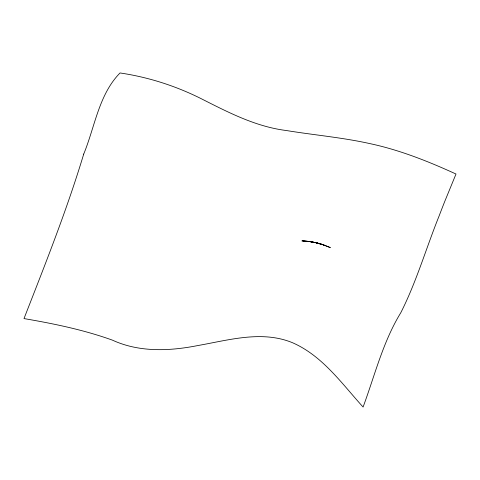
<?xml version="1.0" encoding="UTF-8"?>
<svg xmlns="http://www.w3.org/2000/svg" width="480" height="480" viewBox="0 0 480 480"><rect width="100%" height="100%" fill="white"/><g stroke="black" fill="none" stroke-linecap="round" stroke-linejoin="round"><path stroke-width="0.72" d="M301.836 240.912L310.188 241.56L302.496 240.858L309.558 241.494L316.464 242.784L317.07 242.934L308.928 241.44L316.464 242.784L323.79 244.95L316.464 242.784L308.928 241.44M83.706 154.086C66.864 210.03 45.216 264.228 24 318.582C53.952 323.7 83.862 329.868 112.512 340.176C139.296 352.482 169.596 351.15 197.85 345.546C228.774 340.122 261.948 330.132 292.458 342.696C322.47 355.77 341.76 383.55 363.09 407.04C374.82 375.372 382.968 341.766 400.782 312.744C416.472 281.802 426.138 248.166 439.08 216.036A234.786 15.216 -72.5 0 1 444.492 202.086L456 174.024C428.226 161.328 399.648 149.94 369.696 143.568C342.186 137.454 314.052 135.066 286.272 130.512C255.48 126.672 227.706 112.08 200.412 98.292C175.14 85.734 147.978 77.082 120.048 72.96C98.784 94.506 94.872 127.032 83.706 154.086M322.596 244.56L315.852 242.652L323.196 244.746L330.348 247.602L322.596 244.56"/></g></svg>
